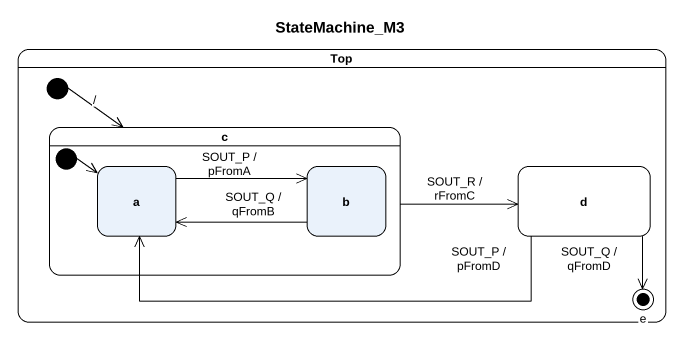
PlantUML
@startuml
title StateMachine_M3
hide empty description
state "Top" as Top_ {
  state c #FFFFFF {
    state a
    state b
    [*] --> a
  }
  state d #FFFFFF
  state e <<end>>
  [*] --> c : /
}
c -right-> d : SOUT_R / rFromC
a -right-> b : SOUT_P / pFromA
b -left-> a : SOUT_Q / qFromB
d -left-> a : SOUT_P / pFromD
d --> e : SOUT_Q / qFromD
@enduml
